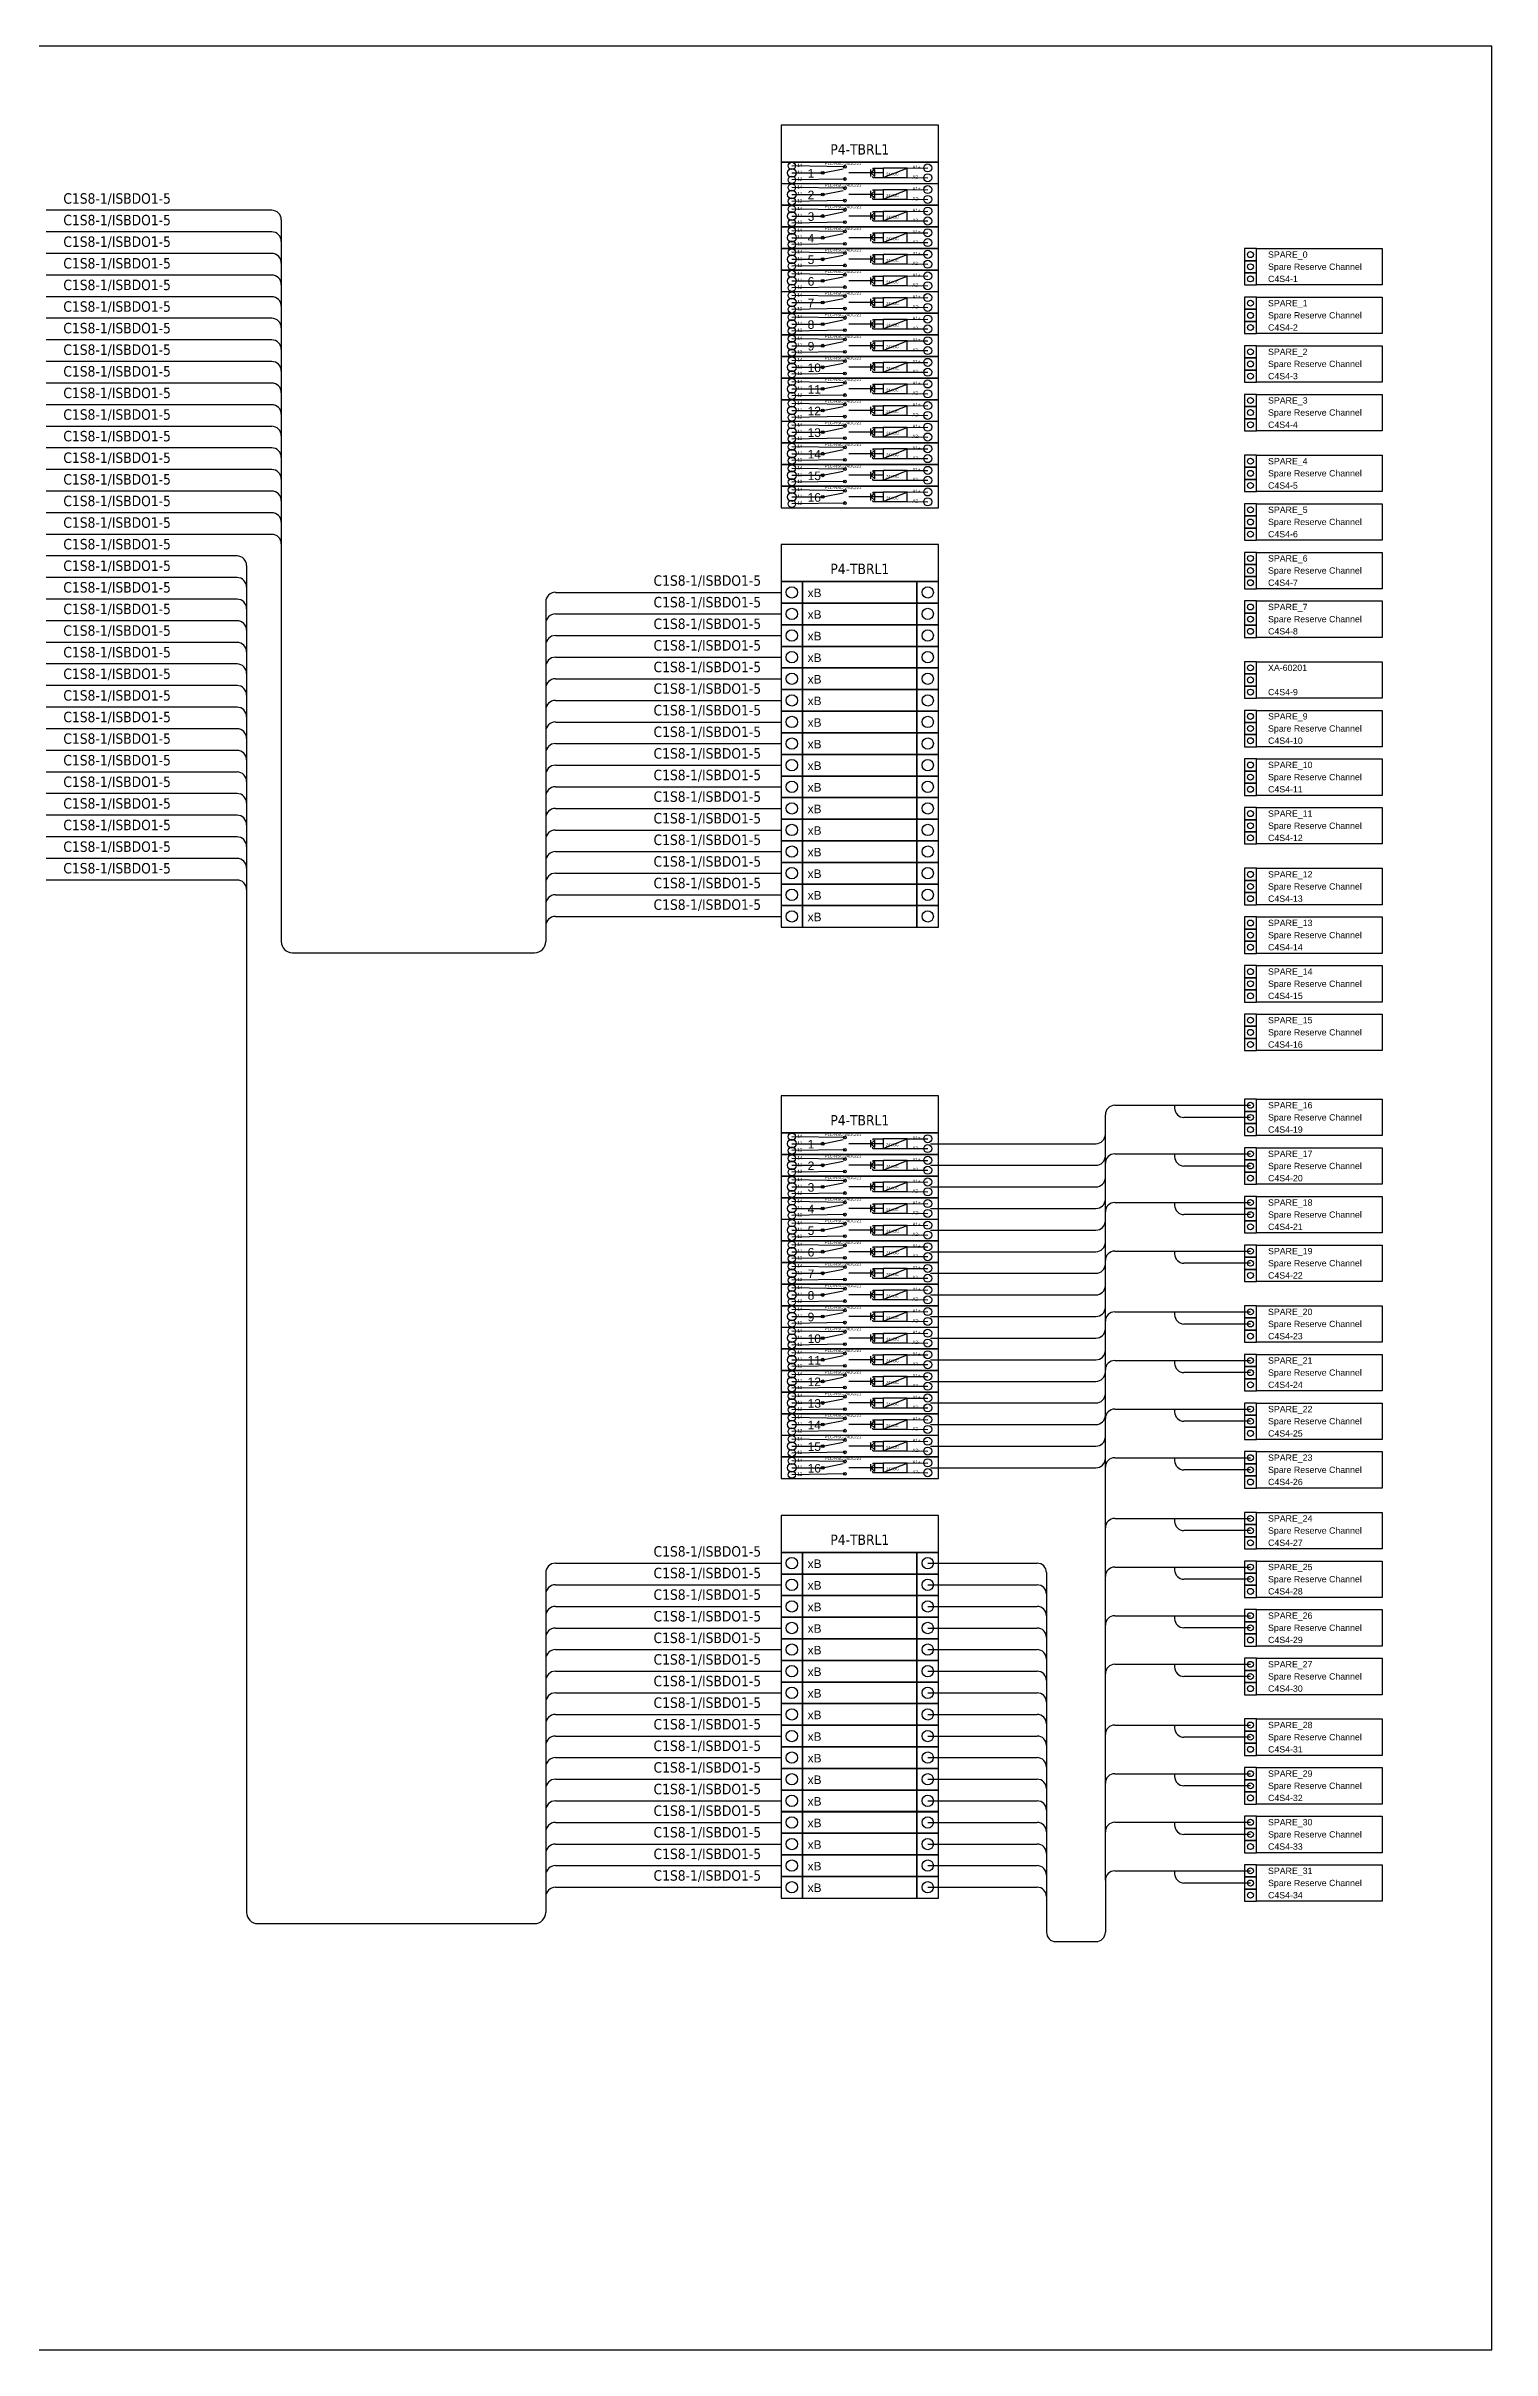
# Model space of a CAD drawing. Header units: millimetres. Extents: x 0 to 134764, y 0 to 68687.
# Drawn here: x 55766 to 98890, y 0 to 68687 of the extents above; entities that cross this region are included whole.
import ezdxf
from ezdxf.enums import TextEntityAlignment as Align

# ---------------------------------------------------------------- set-up
doc = ezdxf.new("R2010")
doc.units = ezdxf.units.MM
doc.layers.add('IE-WIRE', color=7, linetype='Continuous', lineweight=25)
doc.layers.add('power', color=7, linetype='Continuous', lineweight=25)
doc.styles.get("Standard").update_dxf_attribs({"font": 'arial.ttf'})
doc.styles.add('Tahoma', font='')
doc.styles.get('Tahoma').set_extended_font_data('Tahoma')

# ---------------------------------------------------------------- blocks, each defined once
blk = doc.blocks.new('xTermFuse')
at = {"color": 7}
for p, q in [((76800, 33290), (75483.4, 33310)), ((76250, 33137.3), (76760, 33240)), ((75483.4, 33137.3), (76250, 33137.3)), ((76800, 32985), (75483.4, 32965))]:
    blk.add_line(p, q, dxfattribs=at)
at = {"color": 3}
blk.add_line((77750, 33137.3), (76900, 33137.3), dxfattribs=at)
at = {"color": 7}
blk.add_lwpolyline([(75215, 32870), (79130, 32870), (79130, 33405), (75215, 33405), (75215, 32870)], dxfattribs=at)
for centre, radius in [((75483.4, 33137.3), 110), ((75483.4, 33310), 90), ((76800, 33290), 35), ((75483.4, 32965), 90), ((76250, 33137.3), 35), ((76800, 32985), 35)]:
    blk.add_circle(centre, radius, dxfattribs=at)
at = {"layer": 'power', "color": 1}
for p, q in [((77450, 33050), (77450, 33225)), ((77500, 33255), (77750, 33255)), ((77500, 33255), (77500, 33225)), ((77750, 33020), (78350, 33255)), ((78350, 33255), (78861.5, 33260)), ((77500, 33020), (77500, 33050)), ((77500, 33020), (77750, 33020))]:
    blk.add_line(p, q, dxfattribs=at)
at = {"layer": 'power', "color": 7}
blk.add_line((78350, 33020), (78861.5, 33015), dxfattribs=at)
at = {"layer": 'power', "color": 1}
for points in [[(77550, 33050), (77550, 33225), (77450, 33137.5), (77550, 33050)], [(77750, 33020), (78350, 33020), (78350, 33255), (77750, 33255), (77750, 33020)]]:
    blk.add_lwpolyline(points, dxfattribs=at)
blk.add_circle((78861.5, 33260), 100, dxfattribs=at)
at = {"layer": 'power', "color": 7}
blk.add_circle((78861.5, 33015), 100, dxfattribs=at)
at = {"color": 7}
for s, p in [('14', (75620, 33285)), ('11', (75620, 33115)), ('12', (75620, 32945))]:
    blk.add_text(s, height=80, dxfattribs=at).set_placement(p)
at = {"color": 3}
blk.add_text('PLC-RSC-24DC/21', height=75, dxfattribs=at).set_placement((76300, 33330))
at = {"color": 7}
blk.add_attdef('TERMINAL_A', (0, 0), '', height=212.5, dxfattribs=at)
at = {"layer": 'power', "color": 1}
blk.add_text('A1+', height=80, dxfattribs=at).set_placement((78480, 33240))
at = {"layer": 'power', "color": 2}
blk.add_text('24VDC', height=70, dxfattribs=at).set_placement((77830, 33075))
at = {"layer": 'power', "color": 7}
blk.add_text('A2-', height=80, dxfattribs=at).set_placement((78480, 32995))
blk = doc.blocks.new('xTermSingleLayer')
at = {"color": 7, "ltscale": 25.4}
for points in [[(0, -537), (537, -537), (537, 0), (0, 0)], [(537, -537), (3378, -537), (3378, 0), (537, 0)], [(3378, -537), (3915, -537), (3915, 0), (3378, 0)]]:
    blk.add_lwpolyline(points, close=True, dxfattribs=at)
for centre in [(268, -268), (3647, -268)]:
    blk.add_circle(centre, 141, dxfattribs=at)
blk.add_attdef('TERMINAL_B', (661, -387), '', height=212)
blk = doc.blocks.new('xDO_3_Term')
for points in [[(483, 1449), (0, 1449), (0, 966), (483, 966)], [(483, 966), (0, 966), (0, 483), (483, 483)], [(483, 1449), (5482, 1449), (5482, 0), (483, 0)], [(483, 483), (0, 483), (0, 0), (483, 0)]]:
    blk.add_lwpolyline(points, close=True)
for centre in [(242, 1208), (242, 725), (242, 242)]:
    blk.add_circle(centre, 118)
for tag, p in [('TAG', (943, 1085)), ('Description', (943, 602)), ('PLC_POINT', (943, 118))]:
    blk.add_attdef(tag, p, '', height=250)

msp = doc.modelspace()

# ---------------------------------------------------------------- linework, layer by layer
for p, q in [((87640, 37108), (91686, 37108)), ((87360, 14002), (87360, 36828)), ((87640, 35658), (91686, 35658)), ((87640, 34209), (91686, 34209)), ((87640, 32760), (91686, 32760)), ((87640, 30948), (91686, 30948)), ((87640, 29499), (91686, 29499)), ((87640, 28050), (91686, 28050)), ((87640, 26601), (91686, 26601)), ((87640, 24789), (91686, 24789)), ((82063, 23455), (85324, 23455)), ((82063, 22811), (85324, 22811)), ((85604, 23175), (85604, 12453)), ((87640, 23340), (91686, 23340)), ((82063, 22167), (85324, 22167)), ((82063, 21523), (85324, 21523)), ((87640, 21890), (91686, 21890)), ((82063, 20879), (85324, 20879)), ((82063, 20235), (85324, 20235)), ((87640, 20441), (91686, 20441)), ((82063, 19591), (85324, 19591)), ((82063, 18946), (85324, 18946)), ((87640, 18630), (91686, 18630)), ((82063, 18302), (85324, 18302)), ((82063, 17658), (85324, 17658)), ((87640, 17180), (91686, 17180)), ((82063, 17014), (85324, 17014)), ((82063, 16370), (85324, 16370)), ((82063, 15726), (85324, 15726)), ((87640, 15731), (91686, 15731)), ((82063, 15082), (85324, 15082)), ((82063, 14438), (85324, 14438)), ((82063, 13794), (85324, 13794)), ((87360, 14002), (87360, 12453)), ((87640, 14282), (91686, 14282)), ((85884, 12173), (87080, 12173))]:
    msp.add_line(p, q)
at = {"color": 1}
for p, q in [((89425, 37108), (89425, 37025)), ((91686, 36745), (89705, 36745)), ((82147, 35962), (87080, 35962)), ((82147, 35318), (87080, 35318)), ((89425, 35658), (89425, 35576)), ((91686, 35296), (89705, 35296)), ((82147, 34674), (87080, 34674)), ((82147, 34030), (87080, 34030)), ((89425, 34209), (89425, 34127)), ((91686, 33847), (89705, 33847)), ((82147, 33386), (87080, 33386)), ((82147, 32742), (87080, 32742)), ((89425, 32760), (89425, 32678)), ((91686, 32398), (89705, 32398)), ((82147, 32098), (87080, 32098)), ((82147, 31454), (87080, 31454)), ((89425, 30948), (89425, 30866)), ((82147, 30810), (87080, 30810)), ((91686, 30586), (89705, 30586)), ((82147, 30165), (87080, 30165)), ((82147, 29521), (87080, 29521)), ((82147, 28877), (87080, 28877)), ((89425, 29499), (89425, 29417)), ((91686, 29137), (89705, 29137)), ((82147, 28233), (87080, 28233)), ((82147, 27589), (87080, 27589)), ((89425, 28050), (89425, 27967)), ((91686, 27687), (89705, 27687)), ((82147, 26945), (87080, 26945)), ((82147, 26301), (87080, 26301)), ((89425, 26601), (89425, 26518)), ((91686, 26238), (89705, 26238)), ((89425, 24789), (89425, 24707)), ((91686, 24427), (89705, 24427)), ((89425, 23340), (89425, 23257)), ((91686, 22977), (89705, 22977)), ((89425, 21890), (89425, 21808)), ((91686, 21528), (89705, 21528)), ((89425, 20441), (89425, 20359)), ((91686, 20079), (89705, 20079)), ((89425, 18630), (89425, 18547)), ((91686, 18267), (89705, 18267)), ((89425, 17180), (89425, 17098)), ((91686, 16818), (89705, 16818)), ((89425, 15731), (89425, 15649)), ((91686, 15369), (89705, 15369)), ((89425, 14282), (89425, 14199)), ((91686, 13919), (89705, 13919))]:
    msp.add_line(p, q, dxfattribs=at)
msp.add_lwpolyline([(0, 0), (98890, 0), (98890, 68687), (0, 68687)], close=True)
at = {"color": 4, "ltscale": 25.4}
for points in [[(77687, 65229), (82385, 65229), (82385, 66330), (77687, 66330)], [(77687, 52722), (82385, 52722), (82385, 53823), (77687, 53823)], [(77687, 36285), (82385, 36285), (82385, 37385), (77687, 37385)], [(77687, 23777), (82385, 23777), (82385, 24878), (77687, 24878)]]:
    msp.add_lwpolyline(points, close=True, dxfattribs=at)
for centre, start, end in [((87640, 36828), 90, 180), ((87640, 35378), 90, 180), ((87640, 33929), 90, 180), ((87640, 32480), 90, 180), ((87640, 30668), 90, 180), ((87640, 29219), 90, 180), ((87640, 27770), 90, 180), ((87640, 26321), 90, 180), ((87640, 24509), 90, 180), ((85324, 23175), 0, 90), ((85324, 22531), 0, 90), ((87640, 23060), 90, 180), ((85324, 21887), 0, 90), ((85324, 21243), 0, 90), ((87640, 21610), 90, 180), ((85324, 20599), 0, 90), ((85324, 19955), 0, 90), ((87640, 20161), 90, 180), ((85324, 19311), 0, 90), ((85324, 18666), 0, 90), ((87640, 18350), 90, 180), ((85324, 18022), 0, 90), ((85324, 17378), 0, 90), ((87640, 16900), 90, 180), ((85324, 16734), 0, 90), ((85324, 16090), 0, 90), ((85324, 15446), 0, 90), ((87640, 15451), 90, 180), ((85324, 14802), 0, 90), ((85324, 14158), 0, 90), ((85324, 13514), 0, 90), ((87640, 14002), 90, 180), ((85884, 12453), 180, 270), ((87080, 12453), 270, 0)]:
    msp.add_arc(centre, 280, start, end)
at = {"color": 1}
for centre, start, end in [((89705, 37025), 180, 270), ((87080, 36242), 270, 0), ((87080, 35598), 270, 0), ((89705, 35576), 180, 270), ((87080, 34954), 270, 0), ((87080, 34310), 270, 0), ((87080, 33666), 270, 0), ((89705, 34127), 180, 270), ((87080, 33022), 270, 0), ((87080, 32378), 270, 0), ((89705, 32678), 180, 270), ((87080, 31734), 270, 0), ((87080, 31090), 270, 0), ((87080, 30445), 270, 0), ((89705, 30866), 180, 270), ((87080, 29801), 270, 0), ((87080, 29157), 270, 0), ((89705, 29417), 180, 270), ((87080, 28513), 270, 0), ((87080, 27869), 270, 0), ((89705, 27967), 180, 270), ((87080, 27225), 270, 0), ((87080, 26581), 270, 0), ((89705, 26518), 180, 270), ((89705, 24707), 180, 270), ((89705, 23257), 180, 270), ((89705, 21808), 180, 270), ((89705, 20359), 180, 270), ((89705, 18547), 180, 270), ((89705, 17098), 180, 270), ((89705, 15649), 180, 270), ((89705, 14199), 180, 270)]:
    msp.add_arc(centre, 280, start, end, dxfattribs=at)
at = {"layer": 'IE-WIRE', "color": 4, "ltscale": 25.4}
for p, q in [((62497, 63791), (55766, 63791)), ((62782, 63506), (62782, 41991)), ((62497, 63147), (55766, 63147)), ((62497, 62503), (55766, 62503)), ((62497, 61859), (55766, 61859)), ((62497, 61215), (55766, 61215)), ((62497, 60571), (55766, 60571)), ((62497, 59927), (55766, 59927)), ((62497, 59283), (55766, 59283)), ((62497, 58638), (55766, 58638)), ((62497, 57994), (55766, 57994)), ((62497, 57350), (55766, 57350)), ((62497, 56706), (55766, 56706)), ((62497, 56062), (55766, 56062)), ((62497, 55418), (55766, 55418)), ((62497, 54774), (55766, 54774)), ((62497, 54130), (55766, 54130)), ((61462, 53486), (55766, 53486)), ((61748, 53200), (61748, 13046)), ((61462, 52841), (55766, 52841)), ((70957, 52400), (77687, 52400)), ((70957, 52400), (77687, 52400)), ((61462, 52197), (55766, 52197)), ((61462, 51553), (55766, 51553)), ((70671, 52115), (70671, 41991)), ((70957, 51756), (77687, 51756)), ((70957, 51756), (77687, 51756)), ((61462, 50909), (55766, 50909)), ((70957, 51112), (77687, 51112)), ((70957, 51112), (77687, 51112)), ((61462, 50265), (55766, 50265)), ((70957, 50468), (77687, 50468)), ((70957, 50468), (77687, 50468)), ((61462, 49621), (55766, 49621)), ((70957, 49824), (77687, 49824)), ((70957, 49824), (77687, 49824)), ((61462, 48977), (55766, 48977)), ((70957, 49180), (77687, 49180)), ((70957, 49180), (77687, 49180)), ((61462, 48333), (55766, 48333)), ((70957, 48535), (77687, 48535)), ((70957, 48535), (77687, 48535)), ((61462, 47688), (55766, 47688)), ((70957, 47891), (77687, 47891)), ((70957, 47891), (77687, 47891)), ((61462, 47044), (55766, 47044)), ((70957, 47247), (77687, 47247)), ((70957, 47247), (77687, 47247)), ((61462, 46400), (55766, 46400)), ((70957, 46603), (77687, 46603)), ((70957, 46603), (77687, 46603)), ((61462, 45756), (55766, 45756)), ((70957, 45959), (77687, 45959)), ((70957, 45959), (77687, 45959)), ((61462, 45112), (55766, 45112)), ((70957, 45315), (77687, 45315)), ((70957, 45315), (77687, 45315)), ((70957, 44671), (77687, 44671)), ((70957, 44671), (77687, 44671)), ((61462, 44468), (55766, 44468)), ((70957, 44027), (77687, 44027)), ((70957, 44027), (77687, 44027)), ((61462, 43824), (55766, 43824)), ((70957, 43382), (77687, 43382)), ((70957, 43382), (77687, 43382)), ((70957, 42738), (77687, 42738)), ((70957, 42738), (77687, 42738)), ((70957, 23455), (77687, 23455)), ((70957, 23455), (77687, 23455)), ((70671, 23170), (70671, 13046)), ((70957, 22811), (77687, 22811)), ((70957, 22811), (77687, 22811)), ((70957, 22167), (77687, 22167)), ((70957, 22167), (77687, 22167)), ((70957, 21523), (77687, 21523)), ((70957, 21523), (77687, 21523)), ((70957, 20879), (77687, 20879)), ((70957, 20879), (77687, 20879)), ((70957, 20235), (77687, 20235)), ((70957, 20235), (77687, 20235)), ((70957, 19591), (77687, 19591)), ((70957, 19591), (77687, 19591)), ((70957, 18946), (77687, 18946)), ((70957, 18946), (77687, 18946)), ((70957, 18302), (77687, 18302)), ((70957, 18302), (77687, 18302)), ((70957, 17658), (77687, 17658)), ((70957, 17658), (77687, 17658)), ((70957, 17014), (77687, 17014)), ((70957, 17014), (77687, 17014)), ((70957, 16370), (77687, 16370)), ((70957, 16370), (77687, 16370)), ((70957, 15726), (77687, 15726)), ((70957, 15726), (77687, 15726)), ((70957, 15082), (77687, 15082)), ((70957, 15082), (77687, 15082)), ((70957, 14438), (77687, 14438)), ((70957, 14438), (77687, 14438)), ((70957, 13794), (77687, 13794)), ((70957, 13794), (77687, 13794))]:
    msp.add_line(p, q, dxfattribs=at)
at = {"layer": 'IE-WIRE', "color": 4}
for p, q in [((63118, 41655), (70335, 41655)), ((62084, 12710), (70335, 12710))]:
    msp.add_line(p, q, dxfattribs=at)
at = {"layer": 'IE-WIRE', "color": 4, "ltscale": 25.4}
for centre, radius, start, end in [((62497, 63506), 286, 0, 90), ((62497, 62862), 286, 0, 90), ((62497, 62218), 286, 0, 90), ((62497, 61573), 286, 0, 90), ((62497, 60929), 286, 0, 90), ((62497, 60285), 286, 0, 90), ((62497, 59641), 286, 0, 90), ((62497, 58997), 286, 0, 90), ((62497, 58353), 286, 0, 90), ((62497, 57709), 286, 0, 90), ((62497, 57065), 286, 0, 90), ((62497, 56421), 286, 0, 90), ((62497, 55776), 286, 0, 90), ((62497, 55132), 286, 0, 90), ((62497, 54488), 286, 0, 90), ((62497, 53844), 286, 0, 90), ((61462, 53200), 286, 0, 90), ((61462, 52556), 286, 0, 90), ((70957, 52115), 286, 90, 180), ((61462, 51912), 286, 0, 90), ((61462, 51268), 286, 0, 90), ((70957, 51470), 286, 90, 180), ((61462, 50623), 286, 0, 90), ((70957, 50826), 286, 90, 180), ((61462, 49979), 286, 0, 90), ((70957, 50182), 286, 90, 180), ((61462, 49335), 286, 0, 90), ((70957, 49538), 286, 90, 180), ((61462, 48691), 286, 0, 90), ((70957, 48894), 286, 90, 180), ((61462, 48047), 286, 0, 90), ((70957, 48250), 286, 90, 180), ((61462, 47403), 286, 0, 90), ((70957, 47606), 286, 90, 180), ((61462, 46759), 286, 0, 90), ((70957, 46962), 286, 90, 180), ((61462, 46115), 286, 0, 90), ((70957, 46317), 286, 90, 180), ((61462, 45471), 286, 0, 90), ((70957, 45673), 286, 90, 180), ((61462, 44826), 286, 0, 90), ((70957, 45029), 286, 90, 180), ((70957, 44385), 286, 90, 180), ((61462, 44182), 286, 0, 90), ((70957, 43741), 286, 90, 180), ((61462, 43538), 286, 0, 90), ((70957, 43097), 286, 90, 180), ((70957, 42453), 286, 90, 180), ((70335, 41991), 336, 270, 0), ((70957, 23170), 286, 90, 180), ((70957, 22526), 286, 90, 180), ((70957, 21881), 286, 90, 180), ((70957, 21237), 286, 90, 180), ((70957, 20593), 286, 90, 180), ((70957, 19949), 286, 90, 180), ((70957, 19305), 286, 90, 180), ((70957, 18661), 286, 90, 180), ((70957, 18017), 286, 90, 180), ((70957, 17373), 286, 90, 180), ((70957, 16729), 286, 90, 180), ((70957, 16084), 286, 90, 180), ((70957, 15440), 286, 90, 180), ((70957, 14796), 286, 90, 180), ((70957, 14152), 286, 90, 180), ((70957, 13508), 286, 90, 180), ((62084, 13046), 336, 180, 270), ((70335, 13046), 336, 270, 0)]:
    msp.add_arc(centre, radius, start, end, dxfattribs=at)
at = {"layer": 'IE-WIRE', "color": 4}
msp.add_arc((63118, 41991), 336, 180, 270, dxfattribs=at)

# ---------------------------------------------------------------- block references
ref = msp.add_blockref('xTermFuse', (-12571, 25142), dxfattribs=dict(xscale=1.2, yscale=1.2, zscale=1.2))
ref.add_attrib('TERMINAL_A', '1', (78481, 64765), dxfattribs={"height": 255})
ref = msp.add_blockref('xTermFuse', (-12571, 24498), dxfattribs=dict(xscale=1.2, yscale=1.2, zscale=1.2))
ref.add_attrib('TERMINAL_A', '2', (78481, 64121), dxfattribs={"height": 255})
ref = msp.add_blockref('xTermFuse', (-12571, 23854), dxfattribs=dict(xscale=1.2, yscale=1.2, zscale=1.2))
ref.add_attrib('TERMINAL_A', '3', (78481, 63477), dxfattribs={"height": 255})
ref = msp.add_blockref('xTermFuse', (-12571, 23210), dxfattribs=dict(xscale=1.2, yscale=1.2, zscale=1.2))
ref.add_attrib('TERMINAL_A', '4', (78481, 62833), dxfattribs={"height": 255})
ref = msp.add_blockref('xTermFuse', (-12571, 22566), dxfattribs=dict(xscale=1.2, yscale=1.2, zscale=1.2))
ref.add_attrib('TERMINAL_A', '5', (78481, 62189), dxfattribs={"height": 255})
for name, p, xscale, yscale, zscale, values in [('xDO_3_Term', (91505, 61564), 0.75, 0.75, 0.75, {'TAG': 'SPARE_0', 'Description': 'Spare Reserve Channel', 'PLC_POINT': 'C4S4-1'}), ('xDO_3_Term', (91505, 60115), 0.75, 0.75, 0.75, {'TAG': 'SPARE_1', 'Description': 'Spare Reserve Channel', 'PLC_POINT': 'C4S4-2'}), ('xDO_3_Term', (91505, 58666), 0.75, 0.75, 0.75, {'TAG': 'SPARE_2', 'Description': 'Spare Reserve Channel', 'PLC_POINT': 'C4S4-3'}), ('xDO_3_Term', (91505, 57216), 0.75, 0.75, 0.75, {'TAG': 'SPARE_3', 'Description': 'Spare Reserve Channel', 'PLC_POINT': 'C4S4-4'}), ('xDO_3_Term', (91505, 55405), 0.75, 0.75, 0.75, {'TAG': 'SPARE_4', 'Description': 'Spare Reserve Channel', 'PLC_POINT': 'C4S4-5'}), ('xDO_3_Term', (91505, 53955), 0.75, 0.75, 0.75, {'TAG': 'SPARE_5', 'Description': 'Spare Reserve Channel', 'PLC_POINT': 'C4S4-6'}), ('xDO_3_Term', (91505, 52506), 0.75, 0.75, 0.75, {'TAG': 'SPARE_6', 'Description': 'Spare Reserve Channel', 'PLC_POINT': 'C4S4-7'}), ('xTermSingleLayer', (77687, 52722), 1.2, 1.2, 1.2, {'TERMINAL_B': 'xB'}), ('xTermSingleLayer', (77687, 52078), 1.2, 1.2, 1.2, {'TERMINAL_B': 'xB'}), ('xDO_3_Term', (91505, 51057), 0.75, 0.75, 0.75, {'TAG': 'SPARE_7', 'Description': 'Spare Reserve Channel', 'PLC_POINT': 'C4S4-8'}), ('xTermSingleLayer', (77687, 51434), 1.2, 1.2, 1.2, {'TERMINAL_B': 'xB'}), ('xTermSingleLayer', (77687, 50790), 1.2, 1.2, 1.2, {'TERMINAL_B': 'xB'}), ('xTermSingleLayer', (77687, 50146), 1.2, 1.2, 1.2, {'TERMINAL_B': 'xB'}), ('xTermSingleLayer', (77687, 49502), 1.2, 1.2, 1.2, {'TERMINAL_B': 'xB'}), ('xTermSingleLayer', (77687, 48857), 1.2, 1.2, 1.2, {'TERMINAL_B': 'xB'}), ('xDO_3_Term', (91505, 47796), 0.75, 0.75, 0.75, {'TAG': 'SPARE_9', 'Description': 'Spare Reserve Channel', 'PLC_POINT': 'C4S4-10'}), ('xTermSingleLayer', (77687, 48213), 1.2, 1.2, 1.2, {'TERMINAL_B': 'xB'}), ('xTermSingleLayer', (77687, 47569), 1.2, 1.2, 1.2, {'TERMINAL_B': 'xB'}), ('xDO_3_Term', (91505, 46347), 0.75, 0.75, 0.75, {'TAG': 'SPARE_10', 'Description': 'Spare Reserve Channel', 'PLC_POINT': 'C4S4-11'}), ('xTermSingleLayer', (77687, 46925), 1.2, 1.2, 1.2, {'TERMINAL_B': 'xB'}), ('xTermSingleLayer', (77687, 46281), 1.2, 1.2, 1.2, {'TERMINAL_B': 'xB'}), ('xTermSingleLayer', (77687, 45637), 1.2, 1.2, 1.2, {'TERMINAL_B': 'xB'}), ('xDO_3_Term', (91505, 44898), 0.75, 0.75, 0.75, {'TAG': 'SPARE_11', 'Description': 'Spare Reserve Channel', 'PLC_POINT': 'C4S4-12'}), ('xTermSingleLayer', (77687, 44993), 1.2, 1.2, 1.2, {'TERMINAL_B': 'xB'}), ('xTermSingleLayer', (77687, 44349), 1.2, 1.2, 1.2, {'TERMINAL_B': 'xB'}), ('xDO_3_Term', (91505, 43086), 0.75, 0.75, 0.75, {'TAG': 'SPARE_12', 'Description': 'Spare Reserve Channel', 'PLC_POINT': 'C4S4-13'}), ('xTermSingleLayer', (77687, 43705), 1.2, 1.2, 1.2, {'TERMINAL_B': 'xB'}), ('xTermSingleLayer', (77687, 43060), 1.2, 1.2, 1.2, {'TERMINAL_B': 'xB'}), ('xDO_3_Term', (91505, 41637), 0.75, 0.75, 0.75, {'TAG': 'SPARE_13', 'Description': 'Spare Reserve Channel', 'PLC_POINT': 'C4S4-14'}), ('xDO_3_Term', (91505, 40187), 0.75, 0.75, 0.75, {'TAG': 'SPARE_14', 'Description': 'Spare Reserve Channel', 'PLC_POINT': 'C4S4-15'}), ('xDO_3_Term', (91505, 38738), 0.75, 0.75, 0.75, {'TAG': 'SPARE_15', 'Description': 'Spare Reserve Channel', 'PLC_POINT': 'C4S4-16'}), ('xDO_3_Term', (91505, 36202), 0.75, 0.75, 0.75, {'TAG': 'SPARE_16', 'Description': 'Spare Reserve Channel', 'PLC_POINT': 'C4S4-19'}), ('xDO_3_Term', (91505, 34753), 0.75, 0.75, 0.75, {'TAG': 'SPARE_17', 'Description': 'Spare Reserve Channel', 'PLC_POINT': 'C4S4-20'}), ('xDO_3_Term', (91505, 33303), 0.75, 0.75, 0.75, {'TAG': 'SPARE_18', 'Description': 'Spare Reserve Channel', 'PLC_POINT': 'C4S4-21'}), ('xDO_3_Term', (91505, 31854), 0.75, 0.75, 0.75, {'TAG': 'SPARE_19', 'Description': 'Spare Reserve Channel', 'PLC_POINT': 'C4S4-22'}), ('xDO_3_Term', (91505, 30043), 0.75, 0.75, 0.75, {'TAG': 'SPARE_20', 'Description': 'Spare Reserve Channel', 'PLC_POINT': 'C4S4-23'}), ('xDO_3_Term', (91505, 28593), 0.75, 0.75, 0.75, {'TAG': 'SPARE_21', 'Description': 'Spare Reserve Channel', 'PLC_POINT': 'C4S4-24'}), ('xDO_3_Term', (91505, 27144), 0.75, 0.75, 0.75, {'TAG': 'SPARE_22', 'Description': 'Spare Reserve Channel', 'PLC_POINT': 'C4S4-25'}), ('xDO_3_Term', (91505, 25695), 0.75, 0.75, 0.75, {'TAG': 'SPARE_23', 'Description': 'Spare Reserve Channel', 'PLC_POINT': 'C4S4-26'}), ('xDO_3_Term', (91505, 23883), 0.75, 0.75, 0.75, {'TAG': 'SPARE_24', 'Description': 'Spare Reserve Channel', 'PLC_POINT': 'C4S4-27'}), ('xTermSingleLayer', (77687, 23777), 1.2, 1.2, 1.2, {'TERMINAL_B': 'xB'}), ('xDO_3_Term', (91505, 22434), 0.75, 0.75, 0.75, {'TAG': 'SPARE_25', 'Description': 'Spare Reserve Channel', 'PLC_POINT': 'C4S4-28'}), ('xTermSingleLayer', (77687, 23133), 1.2, 1.2, 1.2, {'TERMINAL_B': 'xB'}), ('xTermSingleLayer', (77687, 22489), 1.2, 1.2, 1.2, {'TERMINAL_B': 'xB'}), ('xDO_3_Term', (91505, 20985), 0.75, 0.75, 0.75, {'TAG': 'SPARE_26', 'Description': 'Spare Reserve Channel', 'PLC_POINT': 'C4S4-29'}), ('xTermSingleLayer', (77687, 21845), 1.2, 1.2, 1.2, {'TERMINAL_B': 'xB'}), ('xTermSingleLayer', (77687, 21201), 1.2, 1.2, 1.2, {'TERMINAL_B': 'xB'}), ('xDO_3_Term', (91505, 19535), 0.75, 0.75, 0.75, {'TAG': 'SPARE_27', 'Description': 'Spare Reserve Channel', 'PLC_POINT': 'C4S4-30'}), ('xTermSingleLayer', (77687, 20557), 1.2, 1.2, 1.2, {'TERMINAL_B': 'xB'}), ('xTermSingleLayer', (77687, 19913), 1.2, 1.2, 1.2, {'TERMINAL_B': 'xB'}), ('xTermSingleLayer', (77687, 19269), 1.2, 1.2, 1.2, {'TERMINAL_B': 'xB'}), ('xTermSingleLayer', (77687, 18624), 1.2, 1.2, 1.2, {'TERMINAL_B': 'xB'}), ('xDO_3_Term', (91505, 17724), 0.75, 0.75, 0.75, {'TAG': 'SPARE_28', 'Description': 'Spare Reserve Channel', 'PLC_POINT': 'C4S4-31'}), ('xTermSingleLayer', (77687, 17980), 1.2, 1.2, 1.2, {'TERMINAL_B': 'xB'}), ('xTermSingleLayer', (77687, 17336), 1.2, 1.2, 1.2, {'TERMINAL_B': 'xB'}), ('xDO_3_Term', (91505, 16275), 0.75, 0.75, 0.75, {'TAG': 'SPARE_29', 'Description': 'Spare Reserve Channel', 'PLC_POINT': 'C4S4-32'}), ('xTermSingleLayer', (77687, 16692), 1.2, 1.2, 1.2, {'TERMINAL_B': 'xB'}), ('xTermSingleLayer', (77687, 16048), 1.2, 1.2, 1.2, {'TERMINAL_B': 'xB'}), ('xDO_3_Term', (91505, 14825), 0.75, 0.75, 0.75, {'TAG': 'SPARE_30', 'Description': 'Spare Reserve Channel', 'PLC_POINT': 'C4S4-33'}), ('xTermSingleLayer', (77687, 15404), 1.2, 1.2, 1.2, {'TERMINAL_B': 'xB'}), ('xTermSingleLayer', (77687, 14760), 1.2, 1.2, 1.2, {'TERMINAL_B': 'xB'}), ('xDO_3_Term', (91505, 13376), 0.75, 0.75, 0.75, {'TAG': 'SPARE_31', 'Description': 'Spare Reserve Channel', 'PLC_POINT': 'C4S4-34'}), ('xTermSingleLayer', (77687, 14116), 1.2, 1.2, 1.2, {'TERMINAL_B': 'xB'})]:
    msp.add_blockref(name, p, dxfattribs=dict(xscale=xscale, yscale=yscale, zscale=zscale)).add_auto_attribs(values)
ref = msp.add_blockref('xTermFuse', (-12571, 21922), dxfattribs=dict(xscale=1.2, yscale=1.2, zscale=1.2))
ref.add_attrib('TERMINAL_A', '6', (78481, 61545), dxfattribs={"height": 255})
ref = msp.add_blockref('xTermFuse', (-12571, 21278), dxfattribs=dict(xscale=1.2, yscale=1.2, zscale=1.2))
ref.add_attrib('TERMINAL_A', '7', (78481, 60900), dxfattribs={"height": 255})
ref = msp.add_blockref('xTermFuse', (-12571, 20634), dxfattribs=dict(xscale=1.2, yscale=1.2, zscale=1.2))
ref.add_attrib('TERMINAL_A', '8', (78481, 60256), dxfattribs={"height": 255})
ref = msp.add_blockref('xTermFuse', (-12571, 19990), dxfattribs=dict(xscale=1.2, yscale=1.2, zscale=1.2))
ref.add_attrib('TERMINAL_A', '9', (78481, 59612), dxfattribs={"height": 255})
ref = msp.add_blockref('xTermFuse', (-12571, 19345), dxfattribs=dict(xscale=1.2, yscale=1.2, zscale=1.2))
ref.add_attrib('TERMINAL_A', '10', (78481, 58968), dxfattribs={"height": 255})
ref = msp.add_blockref('xTermFuse', (-12571, 18701), dxfattribs=dict(xscale=1.2, yscale=1.2, zscale=1.2))
ref.add_attrib('TERMINAL_A', '11', (78481, 58324), dxfattribs={"height": 255})
ref = msp.add_blockref('xTermFuse', (-12571, 18057), dxfattribs=dict(xscale=1.2, yscale=1.2, zscale=1.2))
ref.add_attrib('TERMINAL_A', '12', (78481, 57680), dxfattribs={"height": 255})
ref = msp.add_blockref('xTermFuse', (-12571, 17413), dxfattribs=dict(xscale=1.2, yscale=1.2, zscale=1.2))
ref.add_attrib('TERMINAL_A', '13', (78481, 57036), dxfattribs={"height": 255})
ref = msp.add_blockref('xTermFuse', (-12571, 16769), dxfattribs=dict(xscale=1.2, yscale=1.2, zscale=1.2))
ref.add_attrib('TERMINAL_A', '14', (78481, 56392), dxfattribs={"height": 255})
ref = msp.add_blockref('xTermFuse', (-12571, 16125), dxfattribs=dict(xscale=1.2, yscale=1.2, zscale=1.2))
ref.add_attrib('TERMINAL_A', '15', (78481, 55747), dxfattribs={"height": 255})
ref = msp.add_blockref('xTermFuse', (-12571, 15481), dxfattribs=dict(xscale=1.2, yscale=1.2, zscale=1.2))
ref.add_attrib('TERMINAL_A', '16', (78481, 55103), dxfattribs={"height": 255})
ref = msp.add_blockref('xDO_3_Term', (91505, 49245), dxfattribs=dict(xscale=0.75, yscale=0.75, zscale=0.75))
ref.add_attrib('TAG', 'XA-60201', (92212, 50059), dxfattribs={"height": 187.5})
ref.add_attrib('PLC_POINT', 'C4S4-9', (92212, 49334), dxfattribs={"height": 187.5})
ref = msp.add_blockref('xTermFuse', (-12571, -3802), dxfattribs=dict(xscale=1.2, yscale=1.2, zscale=1.2))
ref.add_attrib('TERMINAL_A', '1', (78481, 35820), dxfattribs={"height": 255})
ref = msp.add_blockref('xTermFuse', (-12571, -4446), dxfattribs=dict(xscale=1.2, yscale=1.2, zscale=1.2))
ref.add_attrib('TERMINAL_A', '2', (78481, 35176), dxfattribs={"height": 255})
ref = msp.add_blockref('xTermFuse', (-12571, -5091), dxfattribs=dict(xscale=1.2, yscale=1.2, zscale=1.2))
ref.add_attrib('TERMINAL_A', '3', (78481, 34532), dxfattribs={"height": 255})
ref = msp.add_blockref('xTermFuse', (-12571, -5735), dxfattribs=dict(xscale=1.2, yscale=1.2, zscale=1.2))
ref.add_attrib('TERMINAL_A', '4', (78481, 33888), dxfattribs={"height": 255})
ref = msp.add_blockref('xTermFuse', (-12571, -6379), dxfattribs=dict(xscale=1.2, yscale=1.2, zscale=1.2))
ref.add_attrib('TERMINAL_A', '5', (78481, 33244), dxfattribs={"height": 255})
ref = msp.add_blockref('xTermFuse', (-12571, -7023), dxfattribs=dict(xscale=1.2, yscale=1.2, zscale=1.2))
ref.add_attrib('TERMINAL_A', '6', (78481, 32600), dxfattribs={"height": 255})
ref = msp.add_blockref('xTermFuse', (-12571, -7667), dxfattribs=dict(xscale=1.2, yscale=1.2, zscale=1.2))
ref.add_attrib('TERMINAL_A', '7', (78481, 31956), dxfattribs={"height": 255})
ref = msp.add_blockref('xTermFuse', (-12571, -8311), dxfattribs=dict(xscale=1.2, yscale=1.2, zscale=1.2))
ref.add_attrib('TERMINAL_A', '8', (78481, 31311), dxfattribs={"height": 255})
ref = msp.add_blockref('xTermFuse', (-12571, -8955), dxfattribs=dict(xscale=1.2, yscale=1.2, zscale=1.2))
ref.add_attrib('TERMINAL_A', '9', (78481, 30667), dxfattribs={"height": 255})
ref = msp.add_blockref('xTermFuse', (-12571, -9599), dxfattribs=dict(xscale=1.2, yscale=1.2, zscale=1.2))
ref.add_attrib('TERMINAL_A', '10', (78481, 30023), dxfattribs={"height": 255})
ref = msp.add_blockref('xTermFuse', (-12571, -10243), dxfattribs=dict(xscale=1.2, yscale=1.2, zscale=1.2))
ref.add_attrib('TERMINAL_A', '11', (78481, 29379), dxfattribs={"height": 255})
ref = msp.add_blockref('xTermFuse', (-12571, -10888), dxfattribs=dict(xscale=1.2, yscale=1.2, zscale=1.2))
ref.add_attrib('TERMINAL_A', '12', (78481, 28735), dxfattribs={"height": 255})
ref = msp.add_blockref('xTermFuse', (-12571, -11532), dxfattribs=dict(xscale=1.2, yscale=1.2, zscale=1.2))
ref.add_attrib('TERMINAL_A', '13', (78481, 28091), dxfattribs={"height": 255})
ref = msp.add_blockref('xTermFuse', (-12571, -12176), dxfattribs=dict(xscale=1.2, yscale=1.2, zscale=1.2))
ref.add_attrib('TERMINAL_A', '14', (78481, 27447), dxfattribs={"height": 255})
ref = msp.add_blockref('xTermFuse', (-12571, -12820), dxfattribs=dict(xscale=1.2, yscale=1.2, zscale=1.2))
ref.add_attrib('TERMINAL_A', '15', (78481, 26803), dxfattribs={"height": 255})
ref = msp.add_blockref('xTermFuse', (-12571, -13464), dxfattribs=dict(xscale=1.2, yscale=1.2, zscale=1.2))
ref.add_attrib('TERMINAL_A', '16', (78481, 26159), dxfattribs={"height": 255})

# ---------------------------------------------------------------- texts
at = {"color": 4, "style": 'Tahoma'}
for p in [(80036, 65607), (80036, 53100), (80036, 36662), (80036, 24155)]:
    msp.add_text('P4-TBRL1', height=310.9, dxfattribs=at).set_placement(p, align=Align.MIDDLE_CENTER)
for p in [(56282, 63988), (56282, 63344), (56282, 62700), (56282, 62056), (56282, 61411), (56282, 60767), (56282, 60123), (56282, 59479), (56282, 58835), (56282, 58191), (56282, 57547), (56282, 56903), (56282, 56259), (56282, 55614), (56282, 54970), (56282, 54326), (56282, 53682), (56282, 53038), (73885, 52597), (56282, 52394), (73885, 51953), (56282, 51750), (73885, 51308), (56282, 51106), (73885, 50664), (56282, 50461), (73885, 50020), (56282, 49817), (56282, 49173), (73885, 49376), (56282, 48529), (73885, 48732), (56282, 47885), (73885, 48088), (56282, 47241), (73885, 47444), (56282, 46597), (73885, 46800), (56282, 45953), (73885, 46155), (56282, 45309), (73885, 45511), (56282, 44664), (73885, 44867), (56282, 44020), (73885, 44223), (73885, 43579), (73885, 42935), (73885, 23652), (73885, 23008), (73885, 22364), (73885, 21719), (73885, 21075), (73885, 20431), (73885, 19787), (73885, 19143), (73885, 18499), (73885, 17855), (73885, 17211), (73885, 16567), (73885, 15922), (73885, 15278), (73885, 14634), (73885, 13990)]:
    msp.add_text('C1S8-1/ISBDO1-5', height=310.9, dxfattribs=at).set_placement(p)

doc.saveas('drawing.dxf')
